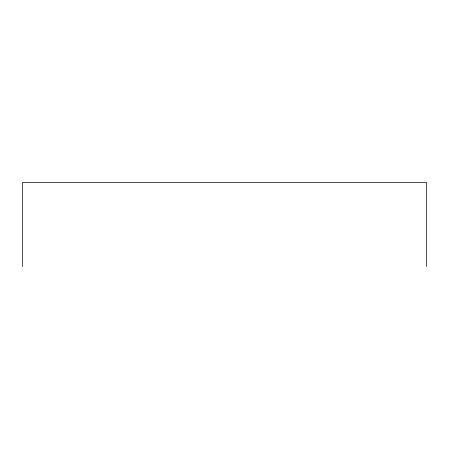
<?xml version="1.0" encoding="UTF-8"?>
<svg xmlns="http://www.w3.org/2000/svg" width="449" height="449" viewBox="0 0 449 449"><rect width="100%" height="100%" fill="white"/><g stroke="black" fill="none" stroke-linecap="round" stroke-linejoin="round"><path stroke-width="0.67" d="M426.55 266.521L426.55 182.479L22.45 182.479L22.45 266.521"/></g></svg>
